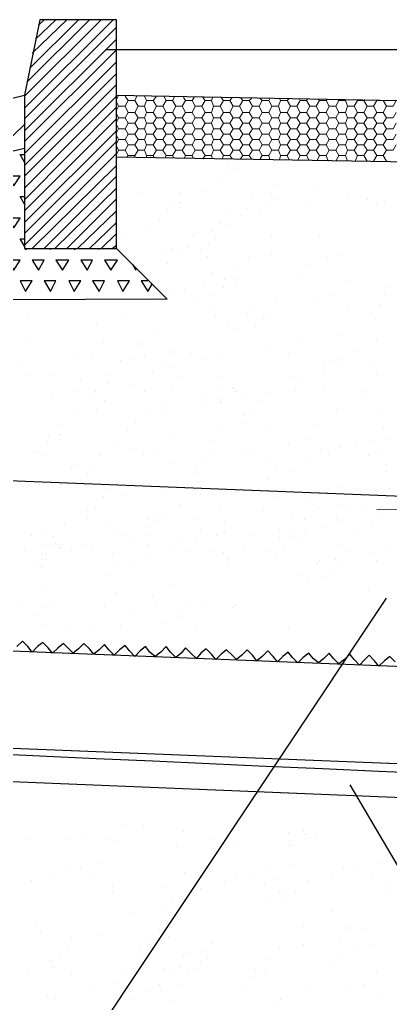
# Model space of a CAD drawing. Header units: millimetres. Extents: x 4241 to 6572, y 870 to 1291.
# Drawn here: x 5180.34 to 5194.86, y 903.83 to 942.42 of the extents above; entities that cross this region are included whole.
import ezdxf

# ---------------------------------------------------------------- set-up
doc = ezdxf.new("R2010")
doc.units = ezdxf.units.MM
doc.layers.add('PDF _0', color=7, linetype='Continuous')
doc.layers.add('PDF _ОВПД_Основная линия', color=7, linetype='Continuous')

msp = doc.modelspace()

# ---------------------------------------------------------------- linework, layer by layer
at = {"layer": 'PDF _0', "lineweight": 25}
for points in [[(5180.5296, 939.4094), (5183.5353, 942.4152)], [(5180.5296, 938.9437), (5184.001, 942.4152)], [(5180.6142, 939.9598), (5183.0697, 942.4152)], [(5180.7412, 940.5101), (5182.6463, 942.4152)], [(5180.8259, 941.1028), (5182.1806, 942.4152)], [(5180.9529, 941.6532), (5181.7573, 942.4152)], [(5181.0799, 942.2035), (5181.2916, 942.4152)], [(5180.5296, 938.5204), (5184.128, 942.1188)], [(5180.5296, 938.0547), (5184.128, 941.6532)], [(5180.5296, 937.6314), (5184.128, 941.2298)], [(5199.6649, 941.2298), (5183.7047, 941.2298)], [(5180.5296, 937.1657), (5184.128, 940.7641)], [(5180.5296, 936.7), (5184.128, 940.2984)], [(5180.5296, 936.2766), (5184.128, 939.8751)], [(5180.5296, 935.811), (5184.128, 939.4094)], [(5180.5296, 935.3453), (5184.128, 938.9861)], [(5180.5296, 934.9219), (5184.128, 938.5204)], [(5180.5296, 934.4562), (5184.128, 938.0547)], [(5180.5296, 934.0329), (5184.128, 937.6314)], [(5180.5296, 936.827), (5180.3602, 937.1233), (5180.5296, 937.1233)], [(5180.5296, 933.5672), (5184.128, 937.1657)], [(5180.8259, 933.4402), (5184.128, 936.7)], [(5181.2916, 933.4402), (5184.128, 936.2766)], [(5181.7149, 933.4402), (5184.128, 935.811)], [(5180.5296, 935.1759), (5180.3602, 935.4723), (5180.5296, 935.4723)], [(5182.1806, 933.4402), (5184.128, 935.3876)], [(5182.604, 933.4402), (5184.128, 934.9219)], [(5183.0697, 933.4402), (5184.128, 934.4562)], [(5183.5353, 933.4402), (5184.128, 934.0329)], [(5180.5296, 933.5249), (5180.3602, 933.8212), (5180.5296, 933.8212)], [(5183.9587, 933.4402), (5184.128, 933.5672)], [(5180.5719, 933.4402), (5180.5719, 933.3979), (5180.6142, 933.4402)], [(5181.5033, 933.4402), (5181.5456, 933.3979), (5181.5456, 933.4402)], [(5182.477, 933.4402), (5182.477, 933.3979), (5182.5193, 933.4402)], [(5183.4083, 933.4402), (5183.4507, 933.3979), (5183.4507, 933.4402)], [(5184.763, 932.8052), (5184.8901, 932.5935), (5184.8901, 932.6358)], [(5185.3557, 932.1702), (5185.1017, 932.1702), (5185.3557, 931.7468), (5185.5251, 932.0432)], [(5117.4084, 882.2574), (5169.7765, 882.2574), (5194.7117, 919.7237)], [(5193.2723, 912.3998), (5210.9683, 882.3421), (5263.3788, 882.3421)]]:
    msp.add_lwpolyline(points, dxfattribs=at)
at = {"layer": 'PDF _0', "lineweight": 18}
for points in [[(5184.128, 939.4517), (5210.9683, 938.9437), (5210.9683, 934.1599), (5316.3396, 932.3395)], [(5184.128, 939.2824), (5184.2127, 939.4517)], [(5184.128, 939.1977), (5184.2127, 939.0284), (5184.4667, 939.0284), (5184.5937, 939.2401)], [(5184.4667, 939.4094), (5184.5937, 939.2401), (5184.8477, 939.2401), (5184.9324, 939.4094)], [(5184.8477, 939.2401), (5184.9747, 939.0284), (5185.2287, 939.0284), (5185.3134, 939.2401)], [(5185.2287, 939.4094), (5185.3134, 939.2401), (5185.5674, 939.2401), (5185.6944, 939.4094)], [(5185.5674, 939.2401), (5185.6944, 939.0284), (5185.9484, 939.0284), (5186.0754, 939.2401)], [(5185.9908, 939.4094), (5186.0754, 939.2401), (5186.3294, 939.2401), (5186.4141, 939.4094)], [(5186.3294, 939.2401), (5186.4564, 939.0284), (5186.7104, 939.0284), (5186.8375, 939.2401)], [(5186.7528, 939.3671), (5186.8375, 939.2401), (5187.0915, 939.2401), (5187.1761, 939.3671)], [(5187.0915, 939.2401), (5187.2185, 939.0284), (5187.4725, 939.0284), (5187.5995, 939.2401)], [(5187.5148, 939.3671), (5187.5995, 939.2401), (5187.8535, 939.2401), (5187.8958, 939.3671)], [(5187.8535, 939.2401), (5187.9382, 939.0284), (5188.1922, 939.0284), (5188.3192, 939.2401)], [(5188.2345, 939.3671), (5188.3192, 939.2401), (5188.5732, 939.2401), (5188.6578, 939.3671)], [(5188.5732, 939.2401), (5188.7002, 939.0284), (5188.9542, 939.0284), (5189.0812, 939.2401)], [(5188.9965, 939.3671), (5189.0812, 939.2401), (5189.3352, 939.2401), (5189.4199, 939.3247)], [(5189.3352, 939.2401), (5189.4622, 939.0284), (5189.7162, 939.0284), (5189.8432, 939.2401)], [(5189.7586, 939.3247), (5189.8432, 939.2401), (5190.0972, 939.2401), (5190.1396, 939.3247)], [(5190.0972, 939.2401), (5190.2242, 939.0284), (5190.4782, 939.0284), (5190.5629, 939.2401)], [(5190.5206, 939.3247), (5190.5629, 939.2401), (5190.8169, 939.2401), (5190.9016, 939.3247)], [(5190.8169, 939.2401), (5190.9439, 939.0284), (5191.1979, 939.0284), (5191.3249, 939.2401)], [(5191.2826, 939.3247), (5191.3249, 939.2401), (5191.579, 939.2401), (5191.6213, 939.2824)], [(5191.579, 939.2401), (5191.706, 939.0284), (5191.96, 939.0284), (5192.087, 939.2401)], [(5192.0446, 939.2824), (5192.087, 939.2401), (5192.341, 939.2401), (5192.3833, 939.2824)], [(5192.341, 939.2401), (5192.468, 939.0284), (5192.722, 939.0284), (5192.849, 939.2401)], [(5192.8067, 939.2824), (5192.849, 939.2401), (5193.103, 939.2401), (5193.103, 939.2824)], [(5193.103, 939.2401), (5193.1877, 939.0284), (5193.4417, 939.0284), (5193.5687, 939.2401)], [(5193.5687, 939.2824), (5193.5687, 939.2401), (5193.8227, 939.2401), (5193.865, 939.2824)], [(5193.8227, 939.2401), (5193.9497, 939.0284), (5194.2037, 939.0284), (5194.3307, 939.2401), (5194.5847, 939.2401), (5194.7117, 939.0284), (5194.9657, 939.0284), (5195.0927, 939.2401), (5195.3467, 939.2401), (5195.4738, 939.0284), (5195.7278, 939.0284), (5195.8124, 939.2401), (5195.9394, 939.2401)], [(5194.3307, 939.2401), (5194.3307, 939.2401)], [(5194.5847, 939.2401), (5194.5847, 939.2401)], [(5184.128, 938.8591), (5184.2127, 939.0284)], [(5184.4667, 939.0284), (5184.5937, 938.7744), (5184.8477, 938.7744), (5184.9747, 939.0284)], [(5185.2287, 939.0284), (5185.3134, 938.7744), (5185.5674, 938.7744), (5185.6944, 939.0284)], [(5185.9484, 939.0284), (5186.0754, 938.7744), (5186.3294, 938.7744), (5186.4564, 939.0284)], [(5186.7104, 939.0284), (5186.8375, 938.7744), (5187.0915, 938.7744), (5187.2185, 939.0284)], [(5187.4725, 939.0284), (5187.5995, 938.7744), (5187.8535, 938.7744), (5187.9382, 939.0284)], [(5188.1922, 939.0284), (5188.3192, 938.7744), (5188.5732, 938.7744), (5188.7002, 939.0284)], [(5188.9542, 939.0284), (5189.0812, 938.7744), (5189.3352, 938.7744), (5189.4622, 939.0284)], [(5189.7162, 939.0284), (5189.8432, 938.7744), (5190.0972, 938.7744), (5190.2242, 939.0284)], [(5190.4782, 939.0284), (5190.5629, 938.7744), (5190.8169, 938.7744), (5190.9439, 939.0284)], [(5191.1979, 939.0284), (5191.3249, 938.7744), (5191.579, 938.7744), (5191.706, 939.0284)], [(5191.96, 939.0284), (5192.087, 938.7744), (5192.341, 938.7744), (5192.468, 939.0284)], [(5192.722, 939.0284), (5192.849, 938.7744), (5193.103, 938.7744), (5193.1877, 939.0284)], [(5193.4417, 939.0284), (5193.5687, 938.7744), (5193.8227, 938.7744), (5193.9497, 939.0284)], [(5194.2037, 939.0284), (5194.3307, 938.7744), (5194.5847, 938.7744), (5194.7117, 939.0284)], [(5184.128, 938.7321), (5184.2127, 938.5627), (5184.4667, 938.5627), (5184.5937, 938.7744)], [(5184.128, 938.3934), (5184.2127, 938.5627)], [(5184.4667, 938.5627), (5184.5937, 938.351), (5184.8477, 938.351), (5184.9747, 938.5627)], [(5184.8477, 938.7744), (5184.9747, 938.5627), (5185.2287, 938.5627), (5185.3134, 938.7744)], [(5185.2287, 938.5627), (5185.3134, 938.351), (5185.5674, 938.351), (5185.6944, 938.5627)], [(5185.5674, 938.7744), (5185.6944, 938.5627), (5185.9484, 938.5627), (5186.0754, 938.7744)], [(5185.9484, 938.5627), (5186.0754, 938.351), (5186.3294, 938.351), (5186.4564, 938.5627)], [(5186.3294, 938.7744), (5186.4564, 938.5627), (5186.7104, 938.5627), (5186.8375, 938.7744)], [(5186.7104, 938.5627), (5186.8375, 938.351), (5187.0915, 938.351), (5187.2185, 938.5627)], [(5187.0915, 938.7744), (5187.2185, 938.5627), (5187.4725, 938.5627), (5187.5995, 938.7744)], [(5187.4725, 938.5627), (5187.5995, 938.351), (5187.8535, 938.351), (5187.9382, 938.5627)], [(5187.8535, 938.7744), (5187.9382, 938.5627), (5188.1922, 938.5627), (5188.3192, 938.7744)], [(5188.1922, 938.5627), (5188.3192, 938.351), (5188.5732, 938.351), (5188.7002, 938.5627)], [(5188.5732, 938.7744), (5188.7002, 938.5627), (5188.9542, 938.5627), (5189.0812, 938.7744)], [(5188.9542, 938.5627), (5189.0812, 938.351), (5189.3352, 938.351), (5189.4622, 938.5627)], [(5189.3352, 938.7744), (5189.4622, 938.5627), (5189.7162, 938.5627), (5189.8432, 938.7744)], [(5189.7162, 938.5627), (5189.8432, 938.351), (5190.0972, 938.351), (5190.2242, 938.5627)], [(5190.0972, 938.7744), (5190.2242, 938.5627), (5190.4782, 938.5627), (5190.5629, 938.7744)], [(5190.4782, 938.5627), (5190.5629, 938.351), (5190.8169, 938.351), (5190.9439, 938.5627)], [(5190.8169, 938.7744), (5190.9439, 938.5627), (5191.1979, 938.5627), (5191.3249, 938.7744)], [(5191.1979, 938.5627), (5191.3249, 938.351), (5191.579, 938.351), (5191.706, 938.5627)], [(5191.579, 938.7744), (5191.706, 938.5627), (5191.96, 938.5627), (5192.087, 938.7744)], [(5191.96, 938.5627), (5192.087, 938.351), (5192.341, 938.351), (5192.468, 938.5627)], [(5192.341, 938.7744), (5192.468, 938.5627), (5192.722, 938.5627), (5192.849, 938.7744)], [(5192.722, 938.5627), (5192.849, 938.351), (5193.103, 938.351), (5193.1877, 938.5627)], [(5193.103, 938.7744), (5193.1877, 938.5627), (5193.4417, 938.5627), (5193.5687, 938.7744)], [(5193.4417, 938.5627), (5193.5687, 938.351), (5193.8227, 938.351), (5193.9497, 938.5627)], [(5193.8227, 938.7744), (5193.9497, 938.5627), (5194.2037, 938.5627), (5194.3307, 938.7744)], [(5194.2037, 938.5627), (5194.3307, 938.351), (5194.5847, 938.351), (5194.7117, 938.5627)], [(5194.5847, 938.7744), (5194.7117, 938.5627), (5194.9657, 938.5627), (5195.0927, 938.7744)], [(5179.2595, 937.081), (5180.5296, 938.3087)], [(5184.128, 938.3087), (5184.2127, 938.1394), (5184.4667, 938.1394), (5184.5937, 938.351)], [(5184.128, 937.97), (5184.2127, 938.1394)], [(5184.4667, 938.1394), (5184.5937, 937.9277), (5184.8477, 937.9277), (5184.9747, 938.1394)], [(5184.8477, 938.351), (5184.9747, 938.1394), (5185.2287, 938.1394), (5185.3134, 938.351)], [(5185.2287, 938.1394), (5185.3134, 937.9277), (5185.5674, 937.9277), (5185.6944, 938.1394)], [(5185.5674, 938.351), (5185.6944, 938.1394), (5185.9484, 938.1394), (5186.0754, 938.351)], [(5185.9484, 938.1394), (5186.0754, 937.9277), (5186.3294, 937.9277), (5186.4564, 938.1394)], [(5186.3294, 938.351), (5186.4564, 938.1394), (5186.7104, 938.1394), (5186.8375, 938.351)], [(5186.7104, 938.1394), (5186.8375, 937.9277), (5187.0915, 937.9277), (5187.2185, 938.1394)], [(5187.0915, 938.351), (5187.2185, 938.1394), (5187.4725, 938.1394), (5187.5995, 938.351)], [(5187.4725, 938.1394), (5187.5995, 937.9277), (5187.8535, 937.9277), (5187.9382, 938.1394)], [(5187.8535, 938.351), (5187.9382, 938.1394), (5188.1922, 938.1394), (5188.3192, 938.351)], [(5188.1922, 938.1394), (5188.3192, 937.9277), (5188.5732, 937.9277), (5188.7002, 938.1394)], [(5188.5732, 938.351), (5188.7002, 938.1394), (5188.9542, 938.1394), (5189.0812, 938.351)], [(5188.9542, 938.1394), (5189.0812, 937.9277), (5189.3352, 937.9277), (5189.4622, 938.1394)], [(5189.3352, 938.351), (5189.4622, 938.1394), (5189.7162, 938.1394), (5189.8432, 938.351)], [(5189.7162, 938.1394), (5189.8432, 937.9277), (5190.0972, 937.9277), (5190.2242, 938.1394)], [(5190.0972, 938.351), (5190.2242, 938.1394), (5190.4782, 938.1394), (5190.5629, 938.351)], [(5190.4782, 938.1394), (5190.5629, 937.9277), (5190.8169, 937.9277), (5190.9439, 938.1394)], [(5190.8169, 938.351), (5190.9439, 938.1394), (5191.1979, 938.1394), (5191.3249, 938.351)], [(5191.1979, 938.1394), (5191.3249, 937.9277), (5191.579, 937.9277), (5191.706, 938.1394)], [(5191.579, 938.351), (5191.706, 938.1394), (5191.96, 938.1394), (5192.087, 938.351)], [(5191.96, 938.1394), (5192.087, 937.9277), (5192.341, 937.9277), (5192.468, 938.1394)], [(5192.341, 938.351), (5192.468, 938.1394), (5192.722, 938.1394), (5192.849, 938.351)], [(5192.722, 938.1394), (5192.849, 937.9277), (5193.103, 937.9277), (5193.1877, 938.1394)], [(5193.103, 938.351), (5193.1877, 938.1394), (5193.4417, 938.1394), (5193.5687, 938.351)], [(5193.4417, 938.1394), (5193.5687, 937.9277), (5193.8227, 937.9277), (5193.9497, 938.1394)], [(5193.8227, 938.351), (5193.9497, 938.1394), (5194.2037, 938.1394), (5194.3307, 938.351)], [(5194.2037, 938.1394), (5194.3307, 937.9277), (5194.5847, 937.9277), (5194.7117, 938.1394)], [(5194.5847, 938.351), (5194.7117, 938.1394), (5194.9657, 938.1394), (5195.0927, 938.351)], [(5184.128, 937.8854), (5184.2127, 937.716), (5184.4667, 937.716), (5184.5937, 937.9277)], [(5184.128, 937.5467), (5184.2127, 937.716)], [(5184.4667, 937.716), (5184.5937, 937.5043), (5184.8477, 937.5043), (5184.9747, 937.716)], [(5184.8477, 937.9277), (5184.9747, 937.716), (5185.2287, 937.716), (5185.3134, 937.9277)], [(5185.2287, 937.716), (5185.3134, 937.5043), (5185.5674, 937.5043), (5185.6944, 937.716)], [(5185.5674, 937.9277), (5185.6944, 937.716), (5185.9484, 937.716), (5186.0754, 937.9277)], [(5185.9484, 937.716), (5186.0754, 937.5043), (5186.3294, 937.5043), (5186.4564, 937.716)], [(5186.3294, 937.9277), (5186.4564, 937.716), (5186.7104, 937.716), (5186.8375, 937.9277)], [(5186.7104, 937.716), (5186.8375, 937.5043), (5187.0915, 937.5043), (5187.2185, 937.716)], [(5187.0915, 937.9277), (5187.2185, 937.716), (5187.4725, 937.716), (5187.5995, 937.9277)], [(5187.4725, 937.716), (5187.5995, 937.5043), (5187.8535, 937.5043), (5187.9382, 937.716)], [(5187.8535, 937.9277), (5187.9382, 937.716), (5188.1922, 937.716), (5188.3192, 937.9277)], [(5188.1922, 937.716), (5188.3192, 937.5043), (5188.5732, 937.5043), (5188.7002, 937.716)], [(5188.5732, 937.9277), (5188.7002, 937.716), (5188.9542, 937.716), (5189.0812, 937.9277)], [(5188.9542, 937.716), (5189.0812, 937.5043), (5189.3352, 937.5043), (5189.4622, 937.716)], [(5189.3352, 937.9277), (5189.4622, 937.716), (5189.7162, 937.716), (5189.8432, 937.9277)], [(5189.7162, 937.716), (5189.8432, 937.5043), (5190.0972, 937.5043), (5190.2242, 937.716)], [(5190.0972, 937.9277), (5190.2242, 937.716), (5190.4782, 937.716), (5190.5629, 937.9277)], [(5190.4782, 937.716), (5190.5629, 937.5043), (5190.8169, 937.5043), (5190.9439, 937.716)], [(5190.8169, 937.9277), (5190.9439, 937.716), (5191.1979, 937.716), (5191.3249, 937.9277)], [(5191.1979, 937.716), (5191.3249, 937.5043), (5191.579, 937.5043), (5191.706, 937.716)], [(5191.579, 937.9277), (5191.706, 937.716), (5191.96, 937.716), (5192.087, 937.9277)], [(5191.96, 937.716), (5192.087, 937.5043), (5192.341, 937.5043), (5192.468, 937.716)], [(5192.341, 937.9277), (5192.468, 937.716), (5192.722, 937.716), (5192.849, 937.9277)], [(5192.722, 937.716), (5192.849, 937.5043), (5193.103, 937.5043), (5193.1877, 937.716)], [(5193.103, 937.9277), (5193.1877, 937.716), (5193.4417, 937.716), (5193.5687, 937.9277)], [(5193.4417, 937.716), (5193.5687, 937.5043), (5193.8227, 937.5043), (5193.9497, 937.716)], [(5193.8227, 937.9277), (5193.9497, 937.716), (5194.2037, 937.716), (5194.3307, 937.9277)], [(5194.2037, 937.716), (5194.3307, 937.5043), (5194.5847, 937.5043), (5194.7117, 937.716)], [(5194.5847, 937.9277), (5194.7117, 937.716), (5194.9657, 937.716), (5195.0927, 937.9277)], [(5184.128, 937.462), (5184.2127, 937.2927), (5184.4667, 937.2927), (5184.5937, 937.5043)], [(5184.8477, 937.5043), (5184.9747, 937.2927), (5185.2287, 937.2927), (5185.3134, 937.5043)], [(5185.5674, 937.5043), (5185.6944, 937.2927), (5185.9484, 937.2927), (5186.0754, 937.5043)], [(5186.3294, 937.5043), (5186.4564, 937.2927), (5186.7104, 937.2927), (5186.8375, 937.5043)], [(5187.0915, 937.5043), (5187.2185, 937.2927), (5187.4725, 937.2927), (5187.5995, 937.5043)], [(5187.8535, 937.5043), (5187.9382, 937.2927), (5188.1922, 937.2927), (5188.3192, 937.5043)], [(5188.5732, 937.5043), (5188.7002, 937.2927), (5188.9542, 937.2927), (5189.0812, 937.5043)], [(5189.3352, 937.5043), (5189.4622, 937.2927), (5189.7162, 937.2927), (5189.8432, 937.5043)], [(5190.0972, 937.5043), (5190.2242, 937.2927), (5190.4782, 937.2927), (5190.5629, 937.5043)], [(5190.8169, 937.5043), (5190.9439, 937.2927), (5191.1979, 937.2927), (5191.3249, 937.5043)], [(5191.579, 937.5043), (5191.706, 937.2927), (5191.96, 937.2927), (5192.087, 937.5043)], [(5192.341, 937.5043), (5192.468, 937.2927), (5192.722, 937.2927), (5192.849, 937.5043)], [(5193.103, 937.5043), (5193.1877, 937.2927), (5193.4417, 937.2927), (5193.5687, 937.5043)], [(5193.8227, 937.5043), (5193.9497, 937.2927), (5194.2037, 937.2927), (5194.3307, 937.5043)], [(5194.5847, 937.5043), (5194.7117, 937.2927), (5194.9657, 937.2927), (5195.0927, 937.5043)], [(5184.128, 937.1233), (5184.2127, 937.2927)], [(5184.4667, 937.2927), (5184.5937, 937.081), (5184.8477, 937.081), (5184.8477, 937.0387)], [(5184.5514, 937.0387), (5184.5937, 937.081)], [(5184.8477, 937.081), (5184.9747, 937.2927)], [(5185.2287, 937.2927), (5185.3134, 937.081), (5185.5674, 937.081), (5185.6097, 936.9963)], [(5185.3134, 936.9963), (5185.3134, 937.081)], [(5185.5674, 937.081), (5185.6944, 937.2927)], [(5185.9484, 937.2927), (5186.0754, 937.081), (5186.3294, 937.081), (5186.3718, 936.9963)], [(5186.0331, 936.9963), (5186.0754, 937.081)], [(5186.3294, 937.081), (5186.4564, 937.2927)], [(5186.7104, 937.2927), (5186.8375, 937.081), (5187.0915, 937.081), (5187.1338, 936.9963)], [(5186.7951, 936.9963), (5186.8375, 937.081)], [(5187.0915, 937.081), (5187.2185, 937.2927)], [(5187.4725, 937.2927), (5187.5995, 937.081), (5187.8535, 937.081), (5187.8958, 936.954)], [(5187.5148, 936.954), (5187.5995, 937.081)], [(5187.8535, 937.081), (5187.9382, 937.2927)], [(5188.1922, 937.2927), (5188.3192, 937.081), (5188.5732, 937.081), (5188.6578, 936.954)], [(5188.2768, 936.954), (5188.3192, 937.081)], [(5188.5732, 937.081), (5188.7002, 937.2927)], [(5188.9542, 937.2927), (5189.0812, 937.081), (5189.3352, 937.081), (5189.4199, 936.954)], [(5188.9965, 936.954), (5189.0812, 937.081)], [(5189.3352, 937.081), (5189.4622, 937.2927)], [(5189.7162, 937.2927), (5189.8432, 937.081), (5190.0972, 937.081), (5190.1396, 936.9117)], [(5189.7586, 936.954), (5189.8432, 937.081)], [(5190.0972, 937.081), (5190.2242, 937.2927)], [(5190.4782, 937.2927), (5190.5629, 937.081), (5190.8169, 937.081), (5190.9016, 936.9117)], [(5190.5206, 936.9117), (5190.5629, 937.081)], [(5190.8169, 937.081), (5190.9439, 937.2927)], [(5191.1979, 937.2927), (5191.3249, 937.081), (5191.579, 937.081), (5191.6636, 936.9117)], [(5191.2403, 936.9117), (5191.3249, 937.081)], [(5191.579, 937.081), (5191.706, 937.2927)], [(5191.96, 937.2927), (5192.087, 937.081), (5192.341, 937.081), (5192.4256, 936.8693)], [(5192.0023, 936.9117), (5192.087, 937.081)], [(5192.341, 937.081), (5192.468, 937.2927)], [(5192.722, 937.2927), (5192.849, 937.081), (5193.103, 937.081), (5193.1877, 936.8693)], [(5192.722, 936.8693), (5192.849, 937.081)], [(5193.103, 937.081), (5193.1877, 937.2927)], [(5193.4417, 937.2927), (5193.5687, 937.081), (5193.8227, 937.081), (5193.9497, 936.8693)], [(5193.484, 936.8693), (5193.5687, 937.081)], [(5193.8227, 937.081), (5193.9497, 937.2927)], [(5194.2037, 937.2927), (5194.3307, 937.081), (5194.5847, 937.081), (5194.7117, 936.8693)], [(5194.2037, 936.8693), (5194.3307, 937.081)], [(5194.5847, 937.081), (5194.7117, 937.2927)]]:
    msp.add_lwpolyline(points, dxfattribs=at)
at = {"layer": 'PDF _0', "lineweight": 9}
for points in [[(5187.3031, 937.1233), (5187.3031, 937.1233)], [(5188.8695, 937.1233), (5188.8695, 937.1233)], [(5188.4885, 936.7), (5188.4885, 936.7)], [(5188.9119, 936.7423), (5188.9119, 936.7423)], [(5188.4462, 936.4036), (5188.4462, 936.4036)], [(5188.9119, 936.5306), (5188.9119, 936.5306)], [(5188.1075, 936.065), (5188.1075, 936.065)], [(5190.4782, 935.8956), (5190.4782, 935.8956)], [(5192.0023, 935.811), (5192.0023, 935.811)], [(5183.493, 935.6416), (5183.493, 935.6416)], [(5184.1704, 935.4299), (5184.1704, 935.4299)], [(5184.9747, 935.6416), (5184.9747, 935.6416)], [(5186.5834, 935.6416), (5186.5834, 935.6416)], [(5187.6418, 935.684), (5187.6418, 935.684)], [(5189.3775, 935.3876), (5189.3775, 935.3876)], [(5189.3775, 935.3876), (5189.3775, 935.3876)], [(5189.4622, 935.5146), (5189.4622, 935.5146)], [(5190.2242, 935.5993), (5190.2242, 935.5993)], [(5193.23, 935.5146), (5193.23, 935.5146)], [(5180.7412, 935.1759), (5180.7412, 935.1759)], [(5186.2024, 935.2183), (5186.2024, 935.2183)], [(5186.5834, 935.2606), (5186.5834, 935.2606)], [(5186.5834, 935.0489), (5186.5834, 935.0489)], [(5190.0126, 935.1759), (5190.0126, 935.1759)], [(5190.3089, 935.3453), (5190.3089, 935.3453)], [(5191.7483, 935.2183), (5191.7483, 935.2183)], [(5193.9497, 935.3453), (5193.9497, 935.3453)], [(5194.3307, 935.1759), (5194.3307, 935.1759)], [(5194.6271, 935.2606), (5194.6271, 935.2606)], [(5186.1178, 934.9219), (5186.1178, 934.9219)], [(5188.6155, 934.9219), (5188.6155, 934.9219)], [(5188.9965, 934.7526), (5188.9965, 934.7526)], [(5189.2082, 934.9643), (5189.2082, 934.9643)], [(5189.7162, 934.8796), (5189.7162, 934.8796)], [(5185.8214, 934.5409), (5185.8214, 934.5409)], [(5188.1922, 934.4139), (5188.1922, 934.4139)], [(5188.4462, 934.3292), (5188.4462, 934.3292)], [(5183.2813, 933.8636), (5183.2813, 933.8636)], [(5184.4667, 933.9482), (5184.4667, 933.9482)], [(5185.3134, 934.2022), (5185.3134, 934.2022)], [(5187.0915, 933.9059), (5187.0915, 933.9059)], [(5187.0915, 933.9059), (5187.0915, 933.9059)], [(5187.1761, 934.0329), (5187.1761, 934.0329)], [(5187.8958, 934.1176), (5187.8958, 934.1176)], [(5188.0228, 933.8636), (5188.0228, 933.8636)], [(5190.2242, 933.9059), (5190.2242, 933.9059)], [(5192.087, 933.9059), (5192.087, 933.9059)], [(5186.9221, 933.4825), (5186.9221, 933.4825)], [(5187.7265, 933.6519), (5187.7265, 933.6519)], [(5186.0754, 933.2285), (5186.0754, 933.2285)], [(5186.2871, 933.4402), (5186.2871, 933.4402)], [(5186.7104, 933.2709), (5186.7104, 933.2709)], [(5187.4301, 933.3979), (5187.4301, 933.3979)], [(5187.6841, 933.1439), (5187.6841, 933.1439)], [(5189.2929, 933.1015), (5189.2929, 933.1015)], [(5190.2242, 933.1862), (5190.2242, 933.1862)], [(5192.3833, 933.1015), (5192.3833, 933.1015)], [(5192.976, 933.1862), (5192.976, 933.1862)], [(5186.1178, 932.8475), (5186.1178, 932.8475)], [(5191.7483, 932.7629), (5191.7483, 932.7629)], [(5187.8958, 932.5088), (5187.8958, 932.5088)], [(5188.7425, 932.6358), (5188.7425, 932.6358)], [(5191.4096, 932.4242), (5191.4096, 932.4242)], [(5187.5571, 932.0008), (5187.5571, 932.0008)], [(5188.3192, 931.9162), (5188.3192, 931.9162)], [(5188.3615, 932.2125), (5188.3615, 932.2125)], [(5188.7849, 932.2548), (5188.7849, 932.2548)], [(5188.7849, 932.0432), (5188.7849, 932.0432)], [(5193.103, 932.1278), (5193.103, 932.1278)], [(5194.7117, 931.9585), (5194.7117, 931.9585)], [(5186.2024, 931.7468), (5186.2024, 931.7468)], [(5186.7951, 931.7891), (5186.7951, 931.7891)], [(5187.9805, 931.5775), (5187.9805, 931.5775)], [(5192.595, 931.6198), (5192.595, 931.6198)], [(5194.6271, 931.6198), (5194.6271, 931.6198)], [(5185.7367, 931.4928), (5185.7367, 931.4928)], [(5187.3031, 931.4081), (5187.3031, 931.4081)], [(5190.3512, 931.4081), (5190.3512, 931.4081)], [(5192.0446, 931.4928), (5192.0446, 931.4928)], [(5193.1877, 931.1541), (5193.1877, 931.1541)], [(5194.4577, 931.2388), (5194.4577, 931.2388)], [(5184.3397, 930.8154), (5184.3397, 930.8154)], [(5187.9805, 931.0695), (5187.9805, 931.0695)], [(5188.0228, 930.8154), (5188.0228, 930.8154)], [(5189.2505, 930.9001), (5189.2505, 930.9001)], [(5189.3352, 931.0271), (5189.3352, 931.0271)], [(5190.1819, 930.8578), (5190.1819, 930.8578)], [(5194.119, 930.9001), (5194.119, 930.9001)], [(5180.6566, 930.7308), (5180.6566, 930.7308)], [(5183.366, 930.4768), (5183.366, 930.4768)], [(5188.4885, 930.4344), (5188.4885, 930.4344)], [(5189.5892, 930.4344), (5189.5892, 930.4344)], [(5189.8856, 930.6884), (5189.8856, 930.6884)], [(5194.246, 930.7308), (5194.246, 930.7308)], [(5185.7367, 930.0958), (5185.7367, 930.0958)], [(5188.8695, 930.2651), (5188.8695, 930.2651)], [(5192.849, 930.0111), (5192.849, 930.0111)], [(5180.7412, 929.8841), (5180.7412, 929.8841)], [(5183.62, 929.7571), (5183.62, 929.7571)], [(5185.0594, 929.6301), (5185.0594, 929.6301)], [(5185.1017, 929.7147), (5185.1017, 929.7147)], [(5191.2403, 929.8841), (5191.2403, 929.8841)], [(5194.3307, 929.8841), (5194.3307, 929.8841)], [(5182.477, 929.2914), (5182.477, 929.2914)], [(5183.1967, 929.2491), (5183.1967, 929.2491)], [(5185.2287, 929.2491), (5185.2287, 929.2491)], [(5186.3294, 929.4184), (5186.3294, 929.4184)], [(5186.4141, 929.3337), (5186.4141, 929.3337)], [(5187.0491, 929.3761), (5187.0491, 929.3761)], [(5187.0491, 929.2491), (5187.0491, 929.2491)], [(5188.2768, 929.2491), (5188.2768, 929.2491)], [(5190.1819, 929.5454), (5190.1819, 929.5454)], [(5190.8593, 929.3337), (5190.8593, 929.3337)], [(5193.484, 929.4184), (5193.484, 929.4184)], [(5180.4449, 928.9104), (5180.4449, 928.9104)], [(5184.2974, 929.0374), (5184.2974, 929.0374)], [(5184.8477, 929.1221), (5184.8477, 929.1221)], [(5186.0754, 928.9527), (5186.0754, 928.9527)], [(5186.2024, 928.8257), (5186.2024, 928.8257)], [(5187.4725, 929.0797), (5187.4725, 929.0797)], [(5188.1922, 929.1644), (5188.1922, 929.1644)], [(5192.2986, 928.9104), (5192.2986, 928.9104)], [(5192.6373, 928.9951), (5192.6373, 928.9951)], [(5192.9337, 929.1221), (5192.9337, 929.1221)], [(5192.976, 928.9527), (5192.976, 928.9527)], [(5194.0344, 928.9104), (5194.0344, 928.9104)], [(5180.7412, 928.487), (5180.7412, 928.487)], [(5181.6726, 928.4447), (5181.6726, 928.4447)], [(5183.8317, 928.487), (5183.8317, 928.487)], [(5185.5251, 928.5717), (5185.5251, 928.5717)], [(5192.2986, 928.614), (5192.2986, 928.614)], [(5194.3307, 928.487), (5194.3307, 928.487)], [(5182.731, 928.3177), (5182.731, 928.3177)], [(5183.8317, 928.1484), (5183.8317, 928.1484)], [(5184.6784, 928.106), (5184.6784, 928.106)], [(5186.7104, 928.4024), (5186.7104, 928.4024)], [(5188.1075, 928.4024), (5188.1075, 928.4024)], [(5191.0709, 928.36), (5191.0709, 928.36)], [(5191.4096, 928.3177), (5191.4096, 928.3177)], [(5182.4346, 927.8097), (5182.4346, 927.8097)], [(5183.3237, 927.8097), (5183.3237, 927.8097)], [(5185.2287, 927.8097), (5185.2287, 927.8097)], [(5186.2871, 927.9367), (5186.2871, 927.9367)], [(5188.1075, 927.8943), (5188.1075, 927.8943)], [(5188.6578, 927.979), (5188.6578, 927.979)], [(5188.7002, 927.9367), (5188.7002, 927.9367)], [(5188.7425, 927.8097), (5188.7425, 927.8097)], [(5188.8272, 927.8097), (5188.8272, 927.8097)], [(5189.2082, 927.6827), (5189.2082, 927.6827)], [(5189.9702, 927.7673), (5189.9702, 927.7673)], [(5191.1556, 927.852), (5191.1556, 927.852)], [(5192.2563, 927.9367), (5192.2563, 927.9367)], [(5193.7804, 927.8097), (5193.7804, 927.8097)], [(5181.6303, 927.598), (5181.6303, 927.598)], [(5183.2813, 927.6403), (5183.2813, 927.6403)], [(5183.6623, 927.471), (5183.6623, 927.471)], [(5186.0331, 927.344), (5186.0331, 927.344)], [(5187.5148, 927.598), (5187.5148, 927.598)], [(5187.6418, 927.3017), (5187.6418, 927.3017)], [(5188.1498, 927.5557), (5188.1498, 927.5557)], [(5188.1922, 927.4287), (5188.1922, 927.4287)], [(5188.2345, 927.3863), (5188.2345, 927.3863)], [(5189.8432, 927.4287), (5189.8432, 927.4287)], [(5193.7804, 927.6403), (5193.7804, 927.6403)], [(5182.4346, 927.0053), (5182.4346, 927.0053)], [(5183.366, 927.09), (5183.366, 927.09)], [(5185.4827, 927.0053), (5185.4827, 927.0053)], [(5186.0754, 927.09), (5186.0754, 927.09)], [(5189.5045, 927.0053), (5189.5045, 927.0053)], [(5192.7643, 927.1323), (5192.7643, 927.1323)], [(5194.373, 927.0477), (5194.373, 927.0477)], [(5181.8419, 926.5396), (5181.8419, 926.5396)], [(5184.8901, 926.6666), (5184.8901, 926.6666)], [(5189.1659, 926.8783), (5189.1659, 926.8783)], [(5189.2082, 926.6243), (5189.2082, 926.6243)], [(5181.4609, 926.1163), (5181.4609, 926.1163)], [(5181.8843, 926.1586), (5181.8843, 926.1586)], [(5184.5514, 926.328), (5184.5514, 926.328)], [(5188.2768, 926.3703), (5188.2768, 926.3703)], [(5189.9702, 926.3703), (5189.9702, 926.3703)], [(5192.0023, 926.4973), (5192.0023, 926.4973)], [(5194.5847, 926.4126), (5194.5847, 926.4126)], [(5181.4186, 925.8199), (5181.4186, 925.8199)], [(5181.8843, 925.9469), (5181.8843, 925.9469)], [(5184.001, 925.8199), (5184.001, 925.8199)], [(5186.2448, 926.0316), (5186.2448, 926.0316)], [(5187.8112, 925.8623), (5187.8112, 925.8623)], [(5190.8593, 925.7776), (5190.8593, 925.7776)], [(5191.6636, 925.9893), (5191.6636, 925.9893)], [(5194.246, 925.9046), (5194.246, 925.9046)], [(5194.7541, 925.9893), (5194.7541, 925.9893)], [(5180.8682, 925.4813), (5180.8682, 925.4813)], [(5181.0799, 925.4813), (5181.0799, 925.4813)], [(5184.636, 925.5659), (5184.636, 925.5659)], [(5185.1864, 925.3966), (5185.1864, 925.3966)], [(5185.7367, 925.5236), (5185.7367, 925.5236)], [(5187.7688, 925.5236), (5187.7688, 925.5236)], [(5189.0389, 925.5236), (5189.0389, 925.5236)], [(5189.3775, 925.4389), (5189.3775, 925.4389)], [(5192.1293, 925.5659), (5192.1293, 925.5659)], [(5192.4256, 925.3966), (5192.4256, 925.3966)], [(5192.8913, 925.6506), (5192.8913, 925.6506)], [(5193.484, 925.6929), (5193.484, 925.6929)], [(5194.5001, 925.3966), (5194.5001, 925.3966)], [(5181.2493, 925.3119), (5181.2493, 925.3119)], [(5183.4507, 925.3119), (5183.4507, 925.3119)], [(5186.2871, 925.0579), (5186.2871, 925.0579)], [(5187.5995, 925.1426), (5187.5995, 925.1426)], [(5190.1396, 925.1849), (5190.1396, 925.1849)], [(5191.5366, 925.1426), (5191.5366, 925.1426)], [(5193.992, 925.3119), (5193.992, 925.3119)], [(5194.6694, 924.9732), (5194.6694, 924.9732)], [(5182.35, 924.8039), (5182.35, 924.8039)], [(5182.4346, 924.9309), (5182.4346, 924.9309)], [(5182.985, 924.5922), (5182.985, 924.5922)], [(5183.2813, 924.7616), (5183.2813, 924.7616)], [(5187.2608, 924.8039), (5187.2608, 924.8039)], [(5187.3455, 924.6346), (5187.3455, 924.6346)], [(5190.3936, 924.7616), (5190.3936, 924.7616)], [(5191.0286, 924.7192), (5191.0286, 924.7192)], [(5194.7117, 924.7192), (5194.7117, 924.7192)], [(5181.5879, 924.3382), (5181.5879, 924.3382)], [(5182.731, 924.2959), (5182.731, 924.2959)], [(5190.0549, 924.3806), (5190.0549, 924.3806)], [(5181.969, 924.1689), (5181.969, 924.1689)], [(5183.747, 924.0419), (5183.747, 924.0419)], [(5184.9747, 924.1266), (5184.9747, 924.1266)], [(5185.9484, 923.9149), (5185.9484, 923.9149)], [(5187.5571, 924.0419), (5187.5571, 924.0419)], [(5192.4256, 923.9995), (5192.4256, 923.9995)], [(5192.976, 924.0842), (5192.976, 924.0842)], [(5194.8387, 924.0419), (5194.8387, 924.0419)], [(5183.62, 923.7032), (5183.62, 923.7032)], [(5184.382, 923.7879), (5184.382, 923.7879)], [(5187.4301, 923.7879), (5187.4301, 923.7879)], [(5190.3089, 923.6609), (5190.3089, 923.6609)], [(5191.7483, 923.5339), (5191.7483, 923.5339)], [(5182.985, 923.1529), (5182.985, 923.1529)], [(5183.3237, 923.2375), (5183.3237, 923.2375)], [(5186.5834, 923.4069), (5186.5834, 923.4069)], [(5186.5834, 923.3222), (5186.5834, 923.3222)], [(5188.1922, 923.2799), (5188.1922, 923.2799)], [(5189.8856, 923.1529), (5189.8856, 923.1529)], [(5191.9176, 923.1529), (5191.9176, 923.1529)], [(5192.0446, 923.2375), (5192.0446, 923.2375)], [(5192.976, 923.3645), (5192.976, 923.3645)], [(5193.103, 923.2375), (5193.103, 923.2375)], [(5193.738, 923.2799), (5193.738, 923.2799)], [(5182.096, 922.6448), (5182.096, 922.6448)], [(5182.985, 922.8988), (5182.985, 922.8988)], [(5183.747, 922.6448), (5183.747, 922.6448)], [(5185.3981, 922.8142), (5185.3981, 922.8142)], [(5185.7791, 922.8988), (5185.7791, 922.8988)], [(5185.7791, 922.7718), (5185.7791, 922.7718)], [(5186.0331, 923.0258), (5186.0331, 923.0258)], [(5186.0754, 922.8565), (5186.0754, 922.8565)], [(5187.1761, 922.8142), (5187.1761, 922.8142)], [(5188.3615, 922.6872), (5188.3615, 922.6872)], [(5191.0286, 922.9412), (5191.0286, 922.9412)], [(5191.4943, 922.8142), (5191.4943, 922.8142)], [(5192.7643, 922.8565), (5192.7643, 922.8565)], [(5192.8913, 922.7295), (5192.8913, 922.7295)], [(5194.5001, 922.9412), (5194.5001, 922.9412)], [(5181.2069, 922.3062), (5181.2069, 922.3062)], [(5184.1704, 922.2638), (5184.1704, 922.2638)], [(5185.4404, 922.5178), (5185.4404, 922.5178)], [(5187.4301, 922.3908), (5187.4301, 922.3908)], [(5188.3615, 922.3485), (5188.3615, 922.3485)], [(5190.5206, 922.3908), (5190.5206, 922.3908)], [(5191.1133, 922.3908), (5191.1133, 922.3908)], [(5191.5366, 922.4332), (5191.5366, 922.4332)], [(5192.214, 922.4755), (5192.214, 922.4755)], [(5193.3993, 922.3062), (5193.3993, 922.3062)], [(5194.1614, 922.5602), (5194.1614, 922.5602)], [(5180.7836, 922.1792), (5180.7836, 922.1792)], [(5181.6303, 922.0945), (5181.6303, 922.0945)], [(5181.7573, 921.8828), (5181.7573, 921.8828)], [(5184.509, 922.2215), (5184.509, 922.2215)], [(5184.6784, 922.0098), (5184.6784, 922.0098)], [(5185.4827, 922.2215), (5185.4827, 922.2215)], [(5186.6681, 921.9251), (5186.6681, 921.9251)], [(5187.2608, 921.9675), (5187.2608, 921.9675)], [(5188.0652, 922.1792), (5188.0652, 922.1792)], [(5189.4199, 922.2215), (5189.4199, 922.2215)], [(5190.5206, 922.0521), (5190.5206, 922.0521)], [(5191.0709, 922.0945), (5191.0709, 922.0945)], [(5191.3673, 922.0098), (5191.3673, 922.0098)], [(5191.5366, 922.2215), (5191.5366, 922.2215)], [(5180.5296, 921.5865), (5180.5296, 921.5865)], [(5181.2069, 921.7981), (5181.2069, 921.7981)], [(5181.5456, 921.7981), (5181.5456, 921.7981)], [(5181.8419, 921.8405), (5181.8419, 921.8405)], [(5181.8843, 921.7135), (5181.8843, 921.7135)], [(5181.9266, 921.7135), (5181.9266, 921.7135)], [(5182.35, 921.5865), (5182.35, 921.5865)], [(5182.8156, 921.7981), (5182.8156, 921.7981)], [(5183.1543, 921.6711), (5183.1543, 921.6711)], [(5185.3981, 921.8405), (5185.3981, 921.8405)], [(5186.2448, 921.6711), (5186.2448, 921.6711)], [(5186.8798, 921.5441), (5186.8798, 921.5441)], [(5187.8112, 921.5865), (5187.8112, 921.5865)], [(5188.3192, 921.5018), (5188.3192, 921.5018)], [(5189.1235, 921.7135), (5189.1235, 921.7135)], [(5189.9702, 921.5441), (5189.9702, 921.5441)], [(5190.7323, 921.7135), (5190.7323, 921.7135)], [(5192.976, 921.8405), (5192.976, 921.8405)], [(5193.103, 921.5865), (5193.103, 921.5865)], [(5194.2037, 921.5018), (5194.2037, 921.5018)], [(5194.8387, 921.6711), (5194.8387, 921.6711)], [(5181.2069, 921.2478), (5181.2069, 921.2478)], [(5181.2493, 921.4595), (5181.2493, 921.4595)], [(5181.3763, 921.4171), (5181.3763, 921.4171)], [(5181.3763, 921.2901), (5181.3763, 921.2901)], [(5183.9587, 921.4595), (5183.9587, 921.4595)], [(5185.3134, 921.4171), (5185.3134, 921.4171)], [(5188.4885, 921.2478), (5188.4885, 921.2478)], [(5190.3512, 921.3748), (5190.3512, 921.3748)], [(5192.087, 921.2054), (5192.087, 921.2054)], [(5192.722, 921.2478), (5192.722, 921.2478)], [(5194.3307, 921.2054), (5194.3307, 921.2054)], [(5181.0376, 921.0361), (5181.0376, 921.0361)], [(5181.1646, 920.9091), (5181.1646, 920.9091)], [(5181.2493, 920.9938), (5181.2493, 920.9938)], [(5184.1704, 921.0361), (5184.1704, 921.0361)], [(5184.8054, 920.9938), (5184.8054, 920.9938)], [(5188.4885, 920.9938), (5188.4885, 920.9938)], [(5192.0023, 921.0784), (5192.0023, 921.0784)], [(5192.6373, 920.8244), (5192.6373, 920.8244)], [(5192.9337, 921.0361), (5192.9337, 921.0361)], [(5183.8317, 920.6551), (5183.8317, 920.6551)], [(5191.2403, 920.6128), (5191.2403, 920.6128)], [(5191.6213, 920.4434), (5191.6213, 920.4434)], [(5192.341, 920.5704), (5192.341, 920.5704)], [(5181.2493, 920.0624), (5181.2493, 920.0624)], [(5186.2448, 920.2741), (5186.2448, 920.2741)], [(5193.992, 920.0624), (5193.992, 920.0624)], [(5184.128, 919.9354), (5184.128, 919.9354)], [(5185.5251, 919.8084), (5185.5251, 919.8084)], [(5180.4026, 919.5544), (5180.4026, 919.5544)], [(5181.3763, 919.3427), (5181.3763, 919.3427)], [(5181.5033, 919.4274), (5181.5033, 919.4274)], [(5183.6623, 919.4274), (5183.6623, 919.4274)], [(5184.8054, 919.2157), (5184.8054, 919.2157)], [(5185.6944, 919.4274), (5185.6944, 919.4274)], [(5186.8798, 919.5121), (5186.8798, 919.5121)], [(5187.5148, 919.5544), (5187.5148, 919.5544)], [(5188.6578, 919.3427), (5188.6578, 919.3427)], [(5188.7849, 919.4274), (5188.7849, 919.4274)], [(5180.9529, 919.0887), (5180.9529, 919.0887)], [(5186.5411, 919.131), (5186.5411, 919.131)], [(5186.6681, 919.004), (5186.6681, 919.004)], [(5181.2493, 918.6654), (5181.2493, 918.6654)], [(5182.1806, 918.623), (5182.1806, 918.623)], [(5183.239, 918.496), (5183.239, 918.496)], [(5184.2974, 918.623), (5184.2974, 918.623)], [(5186.0331, 918.75), (5186.0331, 918.75)], [(5187.2185, 918.5384), (5187.2185, 918.5384)], [(5190.8593, 918.5807), (5190.8593, 918.5807)], [(5193.8227, 918.5384), (5193.8227, 918.5384)], [(5194.1614, 918.496), (5194.1614, 918.496)], [(5184.3397, 910.7911), (5184.3397, 910.7911)], [(5185.1864, 910.7488), (5185.1864, 910.7488)], [(5182.9003, 910.4524), (5182.9003, 910.4524)], [(5186.7528, 910.5794), (5186.7528, 910.5794)], [(5190.8593, 910.5371), (5190.8593, 910.5371)], [(5191.4096, 910.6641), (5191.4096, 910.6641)], [(5191.4519, 910.6217), (5191.4519, 910.6217)], [(5191.4943, 910.4524), (5191.4943, 910.4524)], [(5191.579, 910.4524), (5191.579, 910.4524)], [(5191.96, 910.3254), (5191.96, 910.3254)], [(5180.6989, 910.2831), (5180.6989, 910.2831)], [(5182.1383, 910.2407), (5182.1383, 910.2407)], [(5183.7893, 910.2831), (5183.7893, 910.2831)], [(5184.128, 910.1561), (5184.128, 910.1561)], [(5186.4988, 909.9867), (5186.4988, 909.9867)], [(5187.9805, 910.2831), (5187.9805, 910.2831)], [(5188.1075, 909.9867), (5188.1075, 909.9867)], [(5188.7002, 910.1137), (5188.7002, 910.1137)], [(5190.9016, 910.1984), (5190.9016, 910.1984)], [(5190.9863, 910.0291), (5190.9863, 910.0291)], [(5182.1383, 909.14), (5182.1383, 909.14)], [(5182.731, 909.14), (5182.731, 909.14)], [(5183.5353, 909.3517), (5183.5353, 909.3517)], [(5191.0286, 909.2247), (5191.0286, 909.2247)], [(5193.0183, 909.14), (5193.0183, 909.14)], [(5193.611, 909.14), (5193.611, 909.14)], [(5194.4154, 909.3517), (5194.4154, 909.3517)], [(5181.7149, 908.886), (5181.7149, 908.886)], [(5183.239, 908.8014), (5183.239, 908.8014)], [(5186.7951, 908.9707), (5186.7951, 908.9707)], [(5188.7849, 908.8437), (5188.7849, 908.8437)], [(5189.3775, 908.886), (5189.3775, 908.886)], [(5190.1819, 909.0977), (5190.1819, 909.0977)], [(5192.595, 908.886), (5192.595, 908.886)], [(5194.119, 908.8014), (5194.119, 908.8014)], [(5180.7836, 908.632), (5180.7836, 908.632)], [(5183.9587, 908.4627), (5183.9587, 908.4627)], [(5186.0754, 908.378), (5186.0754, 908.378)], [(5188.3615, 908.5897), (5188.3615, 908.5897)], [(5189.9279, 908.505), (5189.9279, 908.505)], [(5190.2666, 908.6743), (5190.2666, 908.6743)], [(5191.6636, 908.632), (5191.6636, 908.632)], [(5194.8387, 908.4627), (5194.8387, 908.4627)], [(5183.9587, 908.1663), (5183.9587, 908.1663)], [(5187.4301, 908.3357), (5187.4301, 908.3357)], [(5190.5206, 908.2087), (5190.5206, 908.2087)], [(5190.6053, 908.1663), (5190.6053, 908.1663)], [(5191.1556, 908.1663), (5191.1556, 908.1663)], [(5194.8387, 908.1663), (5194.8387, 908.1663)], [(5186.2871, 907.9547), (5186.2871, 907.9547)], [(5186.9221, 907.9123), (5186.9221, 907.9123)], [(5190.1819, 907.87), (5190.1819, 907.87)], [(5190.6053, 907.9123), (5190.6053, 907.9123)], [(5184.6784, 907.4043), (5184.6784, 907.4043)], [(5185.9484, 907.5736), (5185.9484, 907.5736)], [(5186.2448, 907.4043), (5186.2448, 907.4043)], [(5192.595, 907.4466), (5192.595, 907.4466)], [(5180.9953, 906.981), (5180.9953, 906.981)], [(5185.9061, 906.981), (5185.9061, 906.981)], [(5186.2871, 906.981), (5186.2871, 906.981)], [(5191.4519, 906.854), (5191.4519, 906.854)], [(5181.1646, 906.5999), (5181.1646, 906.5999)], [(5183.5353, 906.4729), (5183.5353, 906.4729)], [(5185.8214, 906.6846), (5185.8214, 906.6846)], [(5186.2871, 906.8116), (5186.2871, 906.8116)], [(5193.23, 906.7269), (5193.23, 906.7269)], [(5193.3147, 906.8116), (5193.3147, 906.8116)], [(5193.865, 906.7269), (5193.865, 906.7269)], [(5182.35, 906.3883), (5182.35, 906.3883)], [(5185.4827, 906.3036), (5185.4827, 906.3036)], [(5186.1601, 906.4306), (5186.1601, 906.4306)], [(5187.8535, 906.1766), (5187.8535, 906.1766)], [(5191.4519, 906.1343), (5191.4519, 906.1343)], [(5192.8913, 906.3459), (5192.8913, 906.3459)], [(5194.2037, 906.0919), (5194.2037, 906.0919)], [(5182.223, 906.0496), (5182.223, 906.0496)], [(5185.0171, 905.9649), (5185.0171, 905.9649)], [(5185.1441, 905.7532), (5185.1441, 905.7532)], [(5186.7528, 905.6686), (5186.7528, 905.6686)], [(5186.7528, 905.6686), (5186.7528, 905.6686)], [(5186.8375, 905.7956), (5186.8375, 905.7956)], [(5187.5995, 905.8803), (5187.5995, 905.8803)], [(5190.5206, 906.0073), (5190.5206, 906.0073)], [(5192.976, 905.7109), (5192.976, 905.7109)], [(5193.611, 906.0073), (5193.611, 906.0073)], [(5181.5456, 905.4992), (5181.5456, 905.4992)], [(5181.9266, 905.6262), (5181.9266, 905.6262)], [(5187.4301, 905.4146), (5187.4301, 905.4146)], [(5187.6841, 905.6262), (5187.6841, 905.6262)], [(5189.9702, 905.5839), (5189.9702, 905.5839)], [(5192.6373, 905.3299), (5192.6373, 905.3299)], [(5180.6566, 904.9912), (5180.6566, 904.9912)], [(5181.5879, 905.2452), (5181.5879, 905.2452)], [(5181.7149, 905.2452), (5181.7149, 905.2452)], [(5182.35, 904.9912), (5182.35, 904.9912)], [(5182.35, 904.9912), (5182.35, 904.9912)], [(5184.382, 905.1182), (5184.382, 905.1182)], [(5185.9908, 905.2029), (5185.9908, 905.2029)], [(5186.4141, 905.0336), (5186.4141, 905.0336)], [(5186.5834, 905.2452), (5186.5834, 905.2452)], [(5186.9645, 905.0336), (5186.9645, 905.0336)], [(5187.1338, 905.1606), (5187.1338, 905.1606)], [(5189.5892, 905.1606), (5189.5892, 905.1606)], [(5189.9702, 904.9912), (5189.9702, 904.9912)], [(5190.0126, 905.1606), (5190.0126, 905.1606)], [(5194.3307, 905.0759), (5194.3307, 905.0759)], [(5184.0434, 904.6102), (5184.0434, 904.6102)], [(5185.8214, 904.5679), (5185.8214, 904.5679)], [(5186.6258, 904.5255), (5186.6258, 904.5255)], [(5189.5469, 904.8642), (5189.5469, 904.8642)], [(5193.8227, 904.5679), (5193.8227, 904.5679)], [(5181.4186, 904.1445), (5181.4186, 904.1445)], [(5183.239, 904.3985), (5183.239, 904.3985)], [(5185.2711, 904.2715), (5185.2711, 904.2715)], [(5185.8638, 904.3139), (5185.8638, 904.3139)], [(5189.2082, 904.4832), (5189.2082, 904.4832)], [(5191.579, 904.3562), (5191.579, 904.3562)], [(5193.2723, 904.4409), (5193.2723, 904.4409)], [(5181.7573, 904.0175), (5181.7573, 904.0175)], [(5184.8054, 904.0175), (5184.8054, 904.0175)], [(5186.3718, 903.9329), (5186.3718, 903.9329)], [(5190.4782, 903.8482), (5190.4782, 903.8482)], [(5190.5629, 903.9752), (5190.5629, 903.9752)], [(5194.4154, 904.1022), (5194.4154, 904.1022)]]:
    msp.add_lwpolyline(points, dxfattribs=at)
at = {"layer": 'PDF _0', "lineweight": 25}
for points in [[(5180.3602, 936.2766), (5179.8522, 936.2766), (5180.1062, 935.8956)], [(5180.3602, 934.6256), (5179.8522, 934.6256), (5180.1062, 934.2446)], [(5180.3602, 932.9745), (5179.8522, 932.9745), (5180.1062, 932.5935)], [(5181.2916, 932.9745), (5180.8259, 932.9745), (5181.0799, 932.5935)], [(5182.2653, 932.9745), (5181.7573, 932.9745), (5182.0113, 932.5935)], [(5183.1967, 932.9745), (5182.731, 932.9745), (5182.985, 932.5935)], [(5184.1704, 932.9745), (5183.6623, 932.9745), (5183.9164, 932.5935)], [(5180.8259, 932.1702), (5180.3602, 932.1702), (5180.5719, 931.7468)], [(5181.7573, 932.1702), (5181.2916, 932.1702), (5181.5456, 931.7468)], [(5182.731, 932.1702), (5182.2653, 932.1702), (5182.477, 931.7468)], [(5183.6623, 932.1702), (5183.1967, 932.1702), (5183.4507, 931.7468)], [(5184.636, 932.1702), (5184.1704, 932.1702), (5184.382, 931.7468)]]:
    msp.add_lwpolyline(points, close=True, dxfattribs=at)
at = {"layer": 'PDF _0', "color": 5, "lineweight": 18}
msp.add_lwpolyline([(5211.3493, 922.9835), (5204.8297, 923.0682), (5194.3307, 923.1952)], dxfattribs=at)
at = {"layer": 'PDF _ОВПД_Основная линия', "lineweight": 30}
for points in [[(5181.1223, 942.4152), (5180.5296, 939.4517), (5180.5296, 933.4402), (5184.128, 933.4402), (5184.128, 942.4152)], [(5186.1178, 931.4505), (5176.4654, 931.4081), (5176.4654, 936.4036), (5180.5296, 937.3773), (5180.5296, 933.4402), (5184.128, 933.4402)]]:
    msp.add_lwpolyline(points, close=True, dxfattribs=at)
for points in [[(5174.264, 937.9277), (5180.5296, 939.4517)], [(5184.128, 939.4517), (5210.9683, 938.9437)], [(5174.3064, 935.8956), (5180.5296, 937.3773)], [(5184.128, 937.0387), (5210.9683, 936.573)], [(5312.6565, 919.0464), (5174.3064, 924.5499)], [(5195.0504, 917.226), (5194.8387, 917.4377), (5194.6271, 917.2683), (5194.4154, 917.0566), (5194.246, 917.2683), (5194.0344, 917.48), (5193.865, 917.3106), (5193.6534, 917.099), (5193.4417, 917.3106), (5193.2723, 917.5223), (5193.0607, 917.3106), (5192.849, 917.1413), (5192.6373, 917.353), (5192.468, 917.5647), (5192.2563, 917.353), (5192.0446, 917.1836), (5191.833, 917.353), (5191.6636, 917.5647), (5191.4519, 917.3953), (5191.2403, 917.1836), (5191.0286, 917.3953), (5190.8593, 917.607), (5190.6476, 917.4377), (5190.4359, 917.226), (5190.2666, 917.4377), (5190.0549, 917.6493), (5189.8432, 917.4377), (5189.6316, 917.2683), (5189.4622, 917.48), (5189.2505, 917.6917), (5189.0389, 917.48), (5188.8272, 917.3106), (5188.6578, 917.48), (5188.4462, 917.6917), (5188.2345, 917.5223), (5188.0228, 917.3106), (5187.8535, 917.5223), (5187.6418, 917.734), (5187.4301, 917.5647), (5187.2608, 917.353), (5187.0491, 917.5647), (5186.8375, 917.7763), (5186.6681, 917.5647), (5186.4564, 917.3953), (5186.2448, 917.607), (5186.0754, 917.8187), (5185.8638, 917.607), (5185.6521, 917.4377), (5185.4404, 917.607), (5185.2711, 917.8187), (5185.0594, 917.6493), (5184.8477, 917.4377), (5184.636, 917.6493), (5184.4667, 917.861), (5184.255, 917.6917), (5184.0434, 917.48), (5183.8317, 917.6917), (5183.6623, 917.9033), (5183.4507, 917.6917), (5183.239, 917.5223), (5183.0697, 917.734), (5182.858, 917.9457), (5182.6463, 917.734), (5182.4346, 917.5647), (5182.2653, 917.734), (5182.0536, 917.9457), (5181.8419, 917.7763), (5181.6303, 917.5647), (5181.4609, 917.7763), (5181.2493, 917.988), (5181.0376, 917.8187), (5180.8259, 917.607), (5180.6566, 917.8187), (5180.4449, 918.0303), (5180.2332, 917.8187)], [(5316.2973, 912.1881), (5174.4757, 917.861)], [(5316.2973, 908.378), (5174.4757, 914.0509)], [(5316.2973, 906.9386), (5176.5078, 912.6538)]]:
    msp.add_lwpolyline(points, dxfattribs=at)
msp.add_arc((5811.7244, 14759.3484), 13860.1664, 267.36478359, 267.95154463, dxfattribs=at)

doc.saveas('drawing.dxf')
